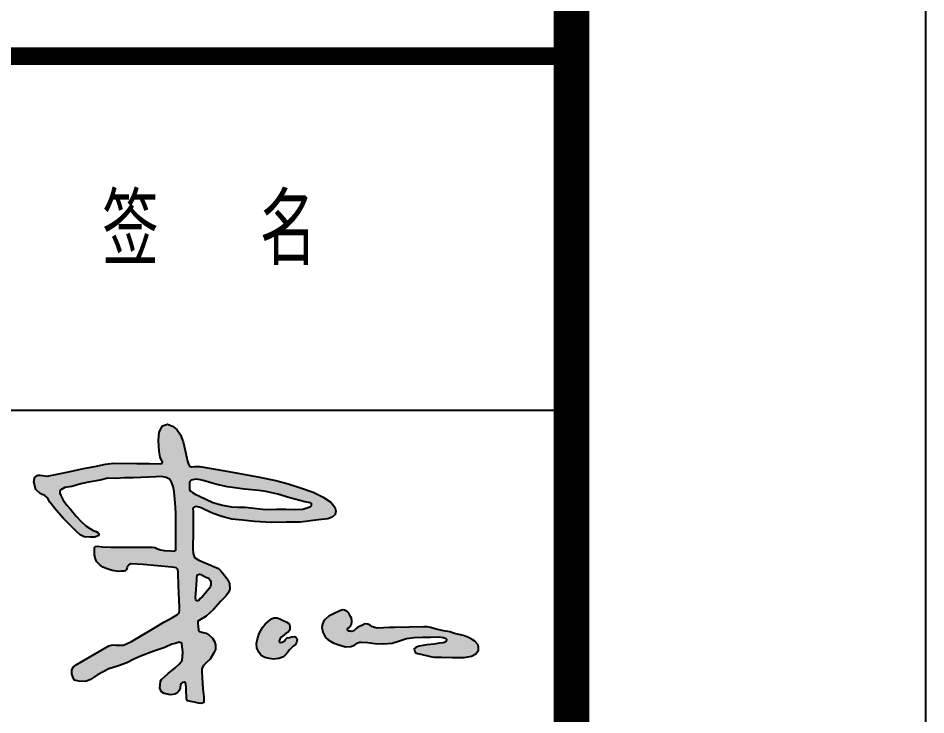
# Model space of a CAD drawing. Extents: x 1728470 to 1835391, y -157368 to 197905.
# Drawn here: x 1800208 to 1802770, y 178308 to 180276 of the extents above; entities that cross this region are included whole.
import ezdxf

# ---------------------------------------------------------------- set-up
doc = ezdxf.new("R2010")
doc.units = 0
doc.header["$LTSCALE"] = 1000
doc.header["$MEASUREMENT"] = 0
doc.layers.get('0').update_dxf_attribs({"linetype": 'CONTINUOUS'})
for name, color, linetype in [('PUB_TEXT', 7, 'CONTINUOUS'), ('PUB_TITLE', 4, 'CONTINUOUS'), ('TEL_TITLE', 7, 'CONTINUOUS')]:
    doc.layers.add(name, color=color, linetype=linetype)
doc.styles.add('TQ', font='txt.shx', dxfattribs={"width": 0.8, "bigfont": 'hztxt.shx'})

msp = doc.modelspace()

# ---------------------------------------------------------------- hatches: boundary and pattern name
h = msp.add_hatch(color=7)
h.paths.add_polyline_path([(1800702.3, 178883.2), (1800701.3, 178889.1), (1800702.2, 178892.6), (1800705.1, 178895.1), (1800711.5, 178896.6), (1800725, 178892.9), (1800735.6, 178887.2), (1800758.5, 178876.8), (1800782.9, 178869), (1800811, 178860.7), (1800841.6, 178858.1), (1800874.9, 178854.5), (1800922.2, 178851.9), (1800964.8, 178852.4), (1801003.8, 178852.9), (1801055.8, 178859.4), (1801082.5, 178861.9), (1801094.4, 178866.8), (1801102.6, 178874.6), (1801104.7, 178883.3), (1801102.2, 178894.8), (1801090.3, 178908.7), (1801069, 178923.1), (1801040.3, 178937.1), (1801005.3, 178949.3), (1800970.2, 178961), (1800935.1, 178969.8), (1800884.8, 178980.9), (1800812.7, 178993.8), (1800721.1, 179009.6), (1800707, 179010.1), (1800697.4, 179008.7), (1800691.9, 179010.4), (1800689.1, 179016.5), (1800686.2, 179025.2), (1800684.2, 179033.4), (1800679.6, 179054.7), (1800673.9, 179079.4), (1800666.1, 179098.7), (1800655.8, 179114.3), (1800643.9, 179123.3), (1800629.1, 179129.1), (1800615.5, 179124.5), (1800605.6, 179106.9), (1800604.4, 179083.5), (1800605.7, 179052.8), (1800609, 179036), (1800615.1, 179021.7), (1800611.8, 179017), (1800577.6, 179018), (1800543.4, 179018.4), (1800477.6, 179019.3), (1800454.5, 179016), (1800424.4, 179010), (1800392.5, 179004.5), (1800354.6, 178995.3), (1800318.6, 178987.9), (1800289.9, 178982.8), (1800270, 178985.6), (1800264, 178985.6), (1800255.3, 178980.5), (1800252.5, 178966.6), (1800258.1, 178944.8), (1800270.1, 178933.2), (1800284, 178927.2), (1800290.9, 178921.7), (1800297.8, 178908.7), (1800314.9, 178886.1), (1800335.7, 178862.6), (1800370.6, 178828), (1800382.7, 178817), (1800394.4, 178811.5), (1800411.2, 178810.1), (1800424.3, 178810.1), (1800435.7, 178814.8), (1800435.4, 178816.3), (1800435.3, 178817.4), (1800434.4, 178820.2), (1800432.6, 178823.4), (1800428.5, 178826.2), (1800419.8, 178829.4), (1800412.3, 178833.9), (1800399.3, 178842.5), (1800385.9, 178854), (1800372.1, 178869.7), (1800355.4, 178889.1), (1800345.3, 178900.7), (1800335.2, 178915.1), (1800328.8, 178927.9), (1800325.9, 178934.8), (1800325.9, 178940.5), (1800328.2, 178943.9), (1800340.1, 178950.1), (1800359.9, 178953.7), (1800384.8, 178961), (1800406.7, 178965.7), (1800439.4, 178971.4), (1800460.7, 178977.1), (1800483.7, 178976), (1800508.6, 178977.6), (1800533.1, 178978.1), (1800575.7, 178979.7), (1800596.5, 178980.7), (1800612.1, 178981.7), (1800626.1, 178978.6), (1800635.4, 178974), (1800641.2, 178965.7), (1800645.3, 178953.7), (1800648.4, 178938.1), (1800651, 178907), (1800653.1, 178879), (1800653.4, 178789.7), (1800653.1, 178773.2), (1800649.3, 178770.3), (1800638.6, 178771.8), (1800620.4, 178772.9), (1800610, 178774.4), (1800598.7, 178778.4), (1800594.1, 178781.3), (1800585.9, 178782.4), (1800542.3, 178782.4), (1800503.8, 178781.8), (1800468.6, 178781.5), (1800446, 178783.2), (1800432.1, 178784.7), (1800426.6, 178784.1), (1800423.7, 178781.2), (1800423.4, 178771.1), (1800423.7, 178759.6), (1800426.6, 178748.6), (1800429.2, 178741.4), (1800437.6, 178732.7), (1800446.6, 178725.5), (1800459, 178720.9), (1800473.5, 178715.7), (1800490.8, 178713.1), (1800499.3, 178713.8), (1800506.6, 178714.4), (1800510.6, 178715.4), (1800513.6, 178718.7), (1800515.7, 178724.5), (1800517.1, 178728.5), (1800519.1, 178731.5), (1800526.4, 178735.3), (1800561.1, 178733.4), (1800641.3, 178725.2), (1800648.5, 178724.6), (1800653.9, 178723.2), (1800658.6, 178719), (1800659.9, 178710.7), (1800660.4, 178672.8), (1800663.3, 178612.8), (1800663, 178603.9), (1800662.2, 178596.1), (1800658.1, 178591.7), (1800643.3, 178583.5), (1800619, 178570.4), (1800583.3, 178548.2), (1800528, 178515.6), (1800515.6, 178510), (1800505.2, 178505.5), (1800495.5, 178505.2), (1800484.9, 178504.9), (1800476.2, 178505.7), (1800470.4, 178505), (1800463.6, 178503), (1800388, 178458.7), (1800372, 178450), (1800363.5, 178443.5), (1800359.4, 178434.5), (1800359.4, 178424.5), (1800363.5, 178412.5), (1800366.6, 178406.6), (1800379.5, 178403.5), (1800394.9, 178403), (1800401.3, 178404), (1800412, 178408.5), (1800431.7, 178421.4), (1800464.1, 178438.2), (1800491.2, 178447.2), (1800514.6, 178455.4), (1800534.8, 178465.7), (1800556.2, 178475.1), (1800591.2, 178488.2), (1800622.4, 178498.9), (1800641.7, 178507.9), (1800650.8, 178510), (1800662.7, 178513.3), (1800669.7, 178511.2), (1800670.9, 178501), (1800673, 178485.3), (1800671.7, 178471.4), (1800670.5, 178462.4), (1800663.9, 178453.7), (1800651.2, 178441), (1800631.4, 178425), (1800612.4, 178408.2), (1800609.9, 178403.6), (1800609, 178392.4), (1800607.6, 178383.5), (1800612.9, 178373.4), (1800620.4, 178368.4), (1800629.6, 178366.6), (1800637.3, 178365.4), (1800644.2, 178366.3), (1800650.1, 178367), (1800656.3, 178369.3), (1800660, 178373.7), (1800662.9, 178376.9), (1800665.2, 178383.5), (1800665.2, 178387.4), (1800665.9, 178391.7), (1800667.3, 178395.6), (1800671.2, 178399), (1800673, 178400.2), (1800676.2, 178401.1), (1800679.9, 178399.2), (1800681, 178394.4), (1800682.4, 178385.3), (1800682.5, 178374.7), (1800682.9, 178360.1), (1800682.9, 178353.6), (1800686.4, 178348.4), (1800695.5, 178345.8), (1800705.6, 178344.5), (1800716.7, 178341.3), (1800725.4, 178340.3), (1800732.1, 178343.4), (1800732.1, 178359.1), (1800728.8, 178381.5), (1800726.6, 178430.1), (1800726.2, 178439.3), (1800731.3, 178447.7), (1800739.4, 178456.1), (1800750.3, 178465.6), (1800759.9, 178483.2), (1800764.6, 178493.4), (1800765.3, 178505.8), (1800762.4, 178515.7), (1800756.2, 178525.2), (1800747.2, 178533.4), (1800738.9, 178538.9), (1800730.2, 178540.6), (1800720.1, 178543.8), (1800717.2, 178547.8), (1800716, 178557.9), (1800715.1, 178566.9), (1800714.7, 178572.9), (1800738.7, 178587.5), (1800759.7, 178606.2), (1800779.8, 178629.4), (1800794.4, 178643.3), (1800801.7, 178653.9), (1800805, 178663.8), (1800804.3, 178679.6), (1800797.7, 178692.4), (1800788.6, 178704.4), (1800779.8, 178714.7), (1800773.2, 178721.6), (1800744.7, 178734.4), (1800718.4, 178745.5), (1800705.6, 178752.9), (1800702.1, 178764), (1800701, 178777.4), (1800702.3, 178828.3)])
h.paths.add_polyline_path([(1800719.4, 178925.6), (1800708, 178932), (1800700.2, 178935.9), (1800694.7, 178939.8), (1800692, 178944.6), (1800691.5, 178951.5), (1800691.3, 178965.2), (1800692.7, 178967), (1800694, 178969), (1800696.6, 178971.1), (1800700.6, 178972.4), (1800704.5, 178973.2), (1800711.2, 178973.5), (1800716.5, 178973.4), (1800723, 178972.4), (1800730, 178970.2), (1800746.6, 178965.1), (1800769.2, 178958.6), (1800798.8, 178952.2), (1800847.1, 178946.1), (1800887.6, 178941.9), (1800907.4, 178938.8), (1800940.6, 178932), (1800974.9, 178921.1), (1801017.4, 178910.3), (1801027.5, 178908.5), (1801032.8, 178906.9), (1801035.5, 178905.2), (1801036.1, 178902.6), (1801036.3, 178900.4), (1801033.2, 178896.5), (1801025.8, 178894.3), (1801011.4, 178889), (1800991.6, 178888.7), (1800963.5, 178889.3), (1800936.7, 178889.3), (1800906.3, 178888.7), (1800848.3, 178895.1), (1800827.8, 178895.1), (1800810.3, 178896.3), (1800784.6, 178901), (1800757.1, 178908)], flags=16)
h.paths.add_polyline_path([(1800716.6, 178705.1), (1800719.8, 178705.6), (1800724.5, 178705.1), (1800738.1, 178697.4), (1800743.6, 178695.1), (1800747.2, 178692.1), (1800750.2, 178688.5), (1800751.6, 178683.9), (1800752.3, 178676.8), (1800750.7, 178671.8), (1800747.7, 178666.6), (1800742.4, 178659.7), (1800735.1, 178650.1), (1800728, 178643), (1800721.6, 178636.6), (1800717.7, 178631.8), (1800715, 178630.2), (1800712, 178630.3), (1800710.5, 178631.2), (1800709.1, 178633.8), (1800709, 178639.3), (1800710.5, 178662.3), (1800711.2, 178675.9), (1800711.8, 178682), (1800712.5, 178686.3), (1800712.5, 178695.5), (1800713, 178701.9), (1800714.1, 178704.2)], flags=16)
h = msp.add_hatch(color=7)
h.paths.add_polyline_path([(1800984, 178502), (1800991.2, 178507.4), (1800993.8, 178513.1), (1800995.3, 178520), (1800994.8, 178524.4), (1800991.7, 178528), (1800987.6, 178529.8), (1800980.7, 178529), (1800973.5, 178527.2), (1800967, 178526.2), (1800962.7, 178521.5), (1800958.6, 178516.1), (1800953.2, 178513.3), (1800948.5, 178512.3), (1800945.4, 178513.8), (1800944.4, 178517.7), (1800946.5, 178522.3), (1800950.3, 178527.4), (1800963.2, 178538.1), (1800970.1, 178541.9), (1800974.6, 178548.5), (1800974.4, 178557), (1800973.4, 178562.5), (1800971.5, 178566.2), (1800964.4, 178571.2), (1800956.1, 178575.3), (1800946.5, 178579.4), (1800938.6, 178582.6), (1800929.5, 178582.6), (1800923.5, 178579.9), (1800918.2, 178575.8), (1800912.8, 178570.9), (1800905.1, 178564.5), (1800897.9, 178555.2), (1800888.4, 178538.3), (1800883.5, 178523), (1800880.4, 178509.7), (1800881.9, 178496.6), (1800888.1, 178484.2), (1800894.3, 178476.5), (1800903.8, 178470.4), (1800917.2, 178467.5), (1800928.7, 178466), (1800943.9, 178467.8), (1800956.8, 178472.2), (1800965.2, 178480.4), (1800973.7, 178491.9)])
h.paths.add_polyline_path([(1801464.9, 178532.9), (1801451.7, 178535.5), (1801439.7, 178538.4), (1801426.2, 178542.8), (1801408.6, 178545.3), (1801388.1, 178550.5), (1801372.1, 178555.2), (1801362.2, 178556.7), (1801352.7, 178556.7), (1801270.3, 178554.7), (1801255.7, 178554.7), (1801239.2, 178553.7), (1801221.7, 178553.4), (1801211.2, 178555.7), (1801206.1, 178557.8), (1801201.7, 178561.7), (1801195, 178564.7), (1801185, 178565), (1801180.3, 178561.4), (1801173.6, 178558.6), (1801166.4, 178555.7), (1801160.8, 178550.9), (1801155, 178545.8), (1801149.4, 178544), (1801145.2, 178544.5), (1801140.2, 178544.4), (1801137.7, 178547.7), (1801137.4, 178551.2), (1801139.5, 178554), (1801143, 178556.2), (1801145.6, 178558.5), (1801149.2, 178564.6), (1801149.7, 178570.7), (1801149.3, 178575.2), (1801148.5, 178581.9), (1801146.4, 178586.4), (1801143.2, 178591.6), (1801141, 178595.9), (1801136.9, 178599.9), (1801133.2, 178602.3), (1801129.1, 178603.8), (1801123.3, 178604.7), (1801120.9, 178603.9), (1801118.6, 178602.7), (1801115.9, 178601.8), (1801098.3, 178593.8), (1801085.2, 178587.2), (1801075.7, 178578.4), (1801070.2, 178572.2), (1801066.9, 178564.6), (1801065.4, 178555.4), (1801068, 178541.9), (1801075.3, 178527), (1801083.3, 178520.4), (1801096.9, 178511.6), (1801112.9, 178505.8), (1801131.9, 178500.7), (1801147.3, 178501.4), (1801157.5, 178505.4), (1801164.5, 178510.5), (1801171.1, 178513.8), (1801176.9, 178513.8), (1801194.8, 178513.1), (1801214.3, 178509.5), (1801238.6, 178509), (1801263.9, 178510.8), (1801284.4, 178517.2), (1801303.7, 178523.6), (1801325.3, 178526.5), (1801348.1, 178527.7), (1801371.5, 178528.2), (1801396, 178528.7), (1801407.3, 178527.2), (1801414.5, 178524.9), (1801417.4, 178522), (1801416, 178515.1), (1801408.7, 178512.1), (1801396.9, 178510.7), (1801381, 178508.4), (1801362.1, 178506.2), (1801340, 178502.7), (1801334, 178500.6), (1801330.3, 178498.6), (1801325.8, 178494.8), (1801326.2, 178490.7), (1801327.6, 178487.7), (1801330.8, 178484), (1801334.9, 178481.3), (1801340.8, 178480.7), (1801375.8, 178472.1), (1801383, 178471.2), (1801402.4, 178471.6), (1801433.5, 178470.5), (1801466.4, 178470.5), (1801487.2, 178474.2), (1801499.6, 178481.1), (1801506.9, 178491), (1801507.7, 178499.7), (1801505.8, 178507.4), (1801497.1, 178516.5), (1801489.4, 178520.9), (1801479.1, 178526.7)])

# ---------------------------------------------------------------- linework, layer by layer
for points in [[(1800435.7, 178814.8), (1800424.3, 178810.1), (1800411.2, 178810.1), (1800394.4, 178811.5), (1800382.7, 178817), (1800370.6, 178828), (1800335.7, 178862.6), (1800314.9, 178886.1), (1800297.8, 178908.7), (1800290.9, 178921.7), (1800284, 178927.2), (1800270.1, 178933.2), (1800258.1, 178944.8), (1800252.5, 178966.6), (1800255.3, 178980.5), (1800264, 178985.6), (1800270, 178985.6), (1800289.9, 178982.8), (1800318.6, 178987.9), (1800354.6, 178995.3), (1800392.5, 179004.5), (1800424.4, 179010), (1800454.5, 179016), (1800477.6, 179019.3), (1800543.4, 179018.4), (1800577.6, 179018), (1800611.8, 179017), (1800615.1, 179021.7), (1800609, 179036), (1800605.7, 179052.8), (1800604.4, 179083.5), (1800605.6, 179106.9), (1800615.5, 179124.5), (1800629.1, 179129.1), (1800643.9, 179123.3), (1800655.8, 179114.3), (1800666.1, 179098.7), (1800673.9, 179079.4), (1800679.6, 179054.7), (1800684.2, 179033.4), (1800686.2, 179025.2), (1800689.1, 179016.5), (1800691.9, 179010.4), (1800697.4, 179008.7), (1800707, 179010.1), (1800721.1, 179009.6), (1800812.7, 178993.8), (1800884.8, 178980.9), (1800935.1, 178969.8), (1800970.2, 178961), (1801005.3, 178949.3), (1801040.3, 178937.1), (1801069, 178923.1), (1801090.3, 178908.7), (1801102.2, 178894.8), (1801104.7, 178883.3), (1801102.6, 178874.6), (1801094.4, 178866.8), (1801082.5, 178861.9), (1801055.8, 178859.4), (1801003.8, 178852.9), (1800964.8, 178852.4), (1800922.2, 178851.9), (1800874.9, 178854.5), (1800841.6, 178858.1), (1800811, 178860.7), (1800782.9, 178869), (1800758.5, 178876.8), (1800735.6, 178887.2), (1800725, 178892.9), (1800711.5, 178896.6), (1800705.1, 178895.1), (1800702.2, 178892.6), (1800701.3, 178889.1), (1800702.3, 178883.2), (1800702.3, 178828.3), (1800701, 178777.4), (1800702.1, 178764), (1800705.6, 178752.9), (1800718.4, 178745.5), (1800744.7, 178734.4), (1800773.2, 178721.6), (1800779.8, 178714.7), (1800788.6, 178704.4), (1800797.7, 178692.4), (1800804.3, 178679.6), (1800805, 178663.8), (1800801.7, 178653.9), (1800794.4, 178643.3), (1800779.8, 178629.4), (1800759.7, 178606.2), (1800738.7, 178587.5), (1800714.7, 178572.9), (1800715.1, 178566.9), (1800716, 178557.9), (1800717.2, 178547.8), (1800720.1, 178543.8), (1800730.2, 178540.6), (1800738.9, 178538.9), (1800747.2, 178533.4), (1800756.2, 178525.2), (1800762.4, 178515.7), (1800765.3, 178505.8), (1800764.6, 178493.4), (1800759.9, 178483.2), (1800750.3, 178465.6), (1800739.4, 178456.1), (1800731.3, 178447.7), (1800726.2, 178439.3), (1800726.6, 178430.1), (1800728.8, 178381.5), (1800732.1, 178359.1), (1800732.1, 178343.4), (1800725.4, 178340.3), (1800716.7, 178341.3), (1800705.6, 178344.5), (1800695.5, 178345.8), (1800686.4, 178348.4), (1800682.9, 178353.6), (1800682.9, 178360.1), (1800682.5, 178374.7), (1800682.4, 178385.3), (1800681, 178394.4), (1800679.9, 178399.2), (1800676.2, 178401.1), (1800673, 178400.2), (1800671.2, 178399), (1800667.3, 178395.6), (1800665.9, 178391.7), (1800665.2, 178387.4), (1800665.2, 178383.5), (1800662.9, 178376.9), (1800660, 178373.7), (1800656.3, 178369.3), (1800650.1, 178367), (1800644.2, 178366.3), (1800637.3, 178365.4), (1800629.6, 178366.6), (1800620.4, 178368.4), (1800612.9, 178373.4), (1800607.6, 178383.5), (1800609, 178392.4), (1800609.9, 178403.6), (1800612.4, 178408.2), (1800631.4, 178425), (1800651.2, 178441), (1800663.9, 178453.7), (1800670.5, 178462.4), (1800671.7, 178471.4), (1800673, 178485.3), (1800670.9, 178501), (1800669.7, 178511.2), (1800662.7, 178513.3), (1800650.8, 178510), (1800641.7, 178507.9), (1800622.4, 178498.9), (1800591.2, 178488.2), (1800556.2, 178475.1), (1800534.8, 178465.7), (1800514.6, 178455.4), (1800491.2, 178447.2), (1800464.1, 178438.2), (1800431.7, 178421.4), (1800412, 178408.5), (1800401.3, 178404), (1800394.9, 178403), (1800379.5, 178403.5), (1800366.6, 178406.6), (1800363.5, 178412.5), (1800359.4, 178424.5), (1800359.4, 178434.5), (1800363.5, 178443.5), (1800372, 178450), (1800388, 178458.7), (1800463.6, 178503), (1800470.4, 178505), (1800476.2, 178505.7), (1800484.9, 178504.9), (1800495.5, 178505.2), (1800505.2, 178505.5), (1800515.6, 178510), (1800528, 178515.6), (1800583.3, 178548.2), (1800619, 178570.4), (1800643.3, 178583.5), (1800658.1, 178591.7), (1800662.2, 178596.1), (1800663, 178603.9), (1800663.3, 178612.8), (1800660.4, 178672.8), (1800659.9, 178710.7), (1800658.6, 178719), (1800653.9, 178723.2), (1800648.5, 178724.6), (1800641.3, 178725.2), (1800561.1, 178733.4), (1800526.4, 178735.3), (1800519.1, 178731.5), (1800517.1, 178728.5), (1800515.7, 178724.5), (1800513.6, 178718.7), (1800510.6, 178715.4), (1800506.6, 178714.4), (1800499.3, 178713.8), (1800490.8, 178713.1), (1800473.5, 178715.7), (1800459, 178720.9), (1800446.6, 178725.5), (1800437.6, 178732.7), (1800429.2, 178741.4), (1800426.6, 178748.6), (1800423.7, 178759.6), (1800423.4, 178771.1), (1800423.7, 178781.2), (1800426.6, 178784.1), (1800432.1, 178784.7), (1800446, 178783.2), (1800468.6, 178781.5), (1800503.8, 178781.8), (1800542.3, 178782.4), (1800585.9, 178782.4), (1800594.1, 178781.3), (1800598.7, 178778.4), (1800610, 178774.4), (1800620.4, 178772.9), (1800638.6, 178771.8), (1800649.3, 178770.3), (1800653.1, 178773.2), (1800653.4, 178789.7), (1800653.1, 178879), (1800651, 178907), (1800648.4, 178938.1), (1800645.3, 178953.7), (1800641.2, 178965.7), (1800635.4, 178974), (1800626.1, 178978.6), (1800612.1, 178981.7), (1800596.5, 178980.7), (1800575.7, 178979.7), (1800533.1, 178978.1), (1800508.6, 178977.6), (1800483.7, 178976), (1800460.7, 178977.1), (1800439.4, 178971.4), (1800406.7, 178965.7), (1800384.8, 178961), (1800359.9, 178953.7), (1800340.1, 178950.1), (1800328.2, 178943.9), (1800325.9, 178940.5), (1800325.9, 178934.8), (1800328.8, 178927.9), (1800335.2, 178915.1), (1800345.3, 178900.7), (1800355.4, 178889.1), (1800372.1, 178869.7), (1800385.9, 178854), (1800399.3, 178842.5), (1800412.3, 178833.9), (1800419.8, 178829.4), (1800428.5, 178826.2), (1800432.6, 178823.4), (1800434.4, 178820.2), (1800435.3, 178817.4), (1800435.4, 178816.3)], [(1800691.3, 178965.2), (1800691.5, 178951.5), (1800692, 178944.6), (1800694.7, 178939.8), (1800700.2, 178935.9), (1800708, 178932), (1800719.4, 178925.6), (1800757.1, 178908), (1800784.6, 178901), (1800810.3, 178896.3), (1800827.8, 178895.1), (1800848.3, 178895.1), (1800906.3, 178888.7), (1800936.7, 178889.3), (1800963.5, 178889.3), (1800991.6, 178888.7), (1801011.4, 178889), (1801025.8, 178894.3), (1801033.2, 178896.5), (1801036.3, 178900.4), (1801036.1, 178902.6), (1801035.5, 178905.2), (1801032.8, 178906.9), (1801027.5, 178908.5), (1801017.4, 178910.3), (1800974.9, 178921.1), (1800940.6, 178932), (1800907.4, 178938.8), (1800887.6, 178941.9), (1800847.1, 178946.1), (1800798.8, 178952.2), (1800769.2, 178958.6), (1800746.6, 178965.1), (1800730, 178970.2), (1800723, 178972.4), (1800716.5, 178973.4), (1800711.2, 178973.5), (1800704.5, 178973.2), (1800700.6, 178972.4), (1800696.6, 178971.1), (1800694, 178969), (1800692.7, 178967)], [(1800712.5, 178686.3), (1800712.5, 178695.5), (1800713, 178701.9), (1800714.1, 178704.2), (1800716.6, 178705.1), (1800719.8, 178705.6), (1800724.5, 178705.1), (1800738.1, 178697.4), (1800743.6, 178695.1), (1800747.2, 178692.1), (1800750.2, 178688.5), (1800751.6, 178683.9), (1800752.3, 178676.8), (1800750.7, 178671.8), (1800747.7, 178666.6), (1800742.4, 178659.7), (1800735.1, 178650.1), (1800728, 178643), (1800721.6, 178636.6), (1800717.7, 178631.8), (1800715, 178630.2), (1800712, 178630.3), (1800710.5, 178631.2), (1800709.1, 178633.8), (1800709, 178639.3), (1800710.5, 178662.3), (1800711.2, 178675.9), (1800711.8, 178682)], [(1801115.9, 178601.8), (1801098.3, 178593.8), (1801085.2, 178587.2), (1801075.7, 178578.4), (1801070.2, 178572.2), (1801066.9, 178564.6), (1801065.4, 178555.4), (1801068, 178541.9), (1801075.3, 178527), (1801083.3, 178520.4), (1801096.9, 178511.6), (1801112.9, 178505.8), (1801131.9, 178500.7), (1801147.3, 178501.4), (1801157.5, 178505.4), (1801164.5, 178510.5), (1801171.1, 178513.8), (1801176.9, 178513.8), (1801194.8, 178513.1), (1801214.3, 178509.5), (1801238.6, 178509), (1801263.9, 178510.8), (1801284.4, 178517.2), (1801303.7, 178523.6), (1801325.3, 178526.5), (1801348.1, 178527.7), (1801371.5, 178528.2), (1801396, 178528.7), (1801407.3, 178527.2), (1801414.5, 178524.9), (1801417.4, 178522), (1801416, 178515.1), (1801408.7, 178512.1), (1801396.9, 178510.7), (1801381, 178508.4), (1801362.1, 178506.2), (1801340, 178502.7), (1801334, 178500.6), (1801330.3, 178498.6), (1801325.8, 178494.8), (1801326.2, 178490.7), (1801327.6, 178487.7), (1801330.8, 178484), (1801334.9, 178481.3), (1801340.8, 178480.7), (1801375.8, 178472.1), (1801383, 178471.2), (1801402.4, 178471.6), (1801433.5, 178470.5), (1801466.4, 178470.5), (1801487.2, 178474.2), (1801499.6, 178481.1), (1801506.9, 178491), (1801507.7, 178499.7), (1801505.8, 178507.4), (1801497.1, 178516.5), (1801489.4, 178520.9), (1801479.1, 178526.7), (1801464.9, 178532.9), (1801451.7, 178535.5), (1801439.7, 178538.4), (1801426.2, 178542.8), (1801408.6, 178545.3), (1801388.1, 178550.5), (1801372.1, 178555.2), (1801362.2, 178556.7), (1801352.7, 178556.7), (1801270.3, 178554.7), (1801255.7, 178554.7), (1801239.2, 178553.7), (1801221.7, 178553.4), (1801211.2, 178555.7), (1801206.1, 178557.8), (1801201.7, 178561.7), (1801195, 178564.7), (1801185, 178565), (1801180.3, 178561.4), (1801173.6, 178558.6), (1801166.4, 178555.7), (1801160.8, 178550.9), (1801155, 178545.8), (1801149.4, 178544), (1801145.2, 178544.5), (1801140.2, 178544.4), (1801137.7, 178547.7), (1801137.4, 178551.2), (1801139.5, 178554), (1801143, 178556.2), (1801145.6, 178558.5), (1801149.2, 178564.6), (1801149.7, 178570.7), (1801149.3, 178575.2), (1801148.5, 178581.9), (1801146.4, 178586.4), (1801143.2, 178591.6), (1801141, 178595.9), (1801136.9, 178599.9), (1801133.2, 178602.3), (1801129.1, 178603.8), (1801123.3, 178604.7), (1801120.9, 178603.9), (1801118.6, 178602.7)], [(1800923.5, 178579.9), (1800929.5, 178582.6), (1800938.6, 178582.6), (1800946.5, 178579.4), (1800956.1, 178575.3), (1800964.4, 178571.2), (1800971.5, 178566.2), (1800973.4, 178562.5), (1800974.4, 178557), (1800974.6, 178548.5), (1800970.1, 178541.9), (1800963.2, 178538.1), (1800950.3, 178527.4), (1800946.5, 178522.3), (1800944.4, 178517.7), (1800945.4, 178513.8), (1800948.5, 178512.3), (1800953.2, 178513.3), (1800958.6, 178516.1), (1800962.7, 178521.5), (1800967, 178526.2), (1800973.5, 178527.2), (1800980.7, 178529), (1800987.6, 178529.8), (1800991.7, 178528), (1800994.8, 178524.4), (1800995.3, 178520), (1800993.8, 178513.1), (1800991.2, 178507.4), (1800984, 178502), (1800973.7, 178491.9), (1800965.2, 178480.4), (1800956.8, 178472.2), (1800943.9, 178467.8), (1800928.7, 178466), (1800917.2, 178467.5), (1800903.8, 178470.4), (1800894.3, 178476.5), (1800888.1, 178484.2), (1800881.9, 178496.6), (1800880.4, 178509.7), (1800883.5, 178523), (1800888.4, 178538.3), (1800897.9, 178555.2), (1800905.1, 178564.5), (1800912.8, 178570.9), (1800918.2, 178575.8)]]:
    msp.add_lwpolyline(points, close=True)
at = {"layer": 'PUB_TITLE', "color": 4}
msp.add_line((1796269.8, 179168.8), (1801769.8, 179168.8), dxfattribs=at)
at = {"layer": 'PUB_TITLE', "color": 4, "const_width": 50}
msp.add_lwpolyline([(1796269.8, 180168.8), (1801769.8, 180168.8)], dxfattribs=at)
at = {"layer": 'TEL_TITLE', "color": 4}
msp.add_lwpolyline([(1728469.8, 155904.7), (1802769.8, 155904.7), (1802769.8, 197904.7), (1728469.8, 197904.7)], close=True, dxfattribs=at)
at = {"layer": 'TEL_TITLE', "color": 4, "const_width": 100}
msp.add_lwpolyline([(1730969.8, 156904.7), (1801769.8, 156904.7), (1801769.8, 196904.7), (1730969.8, 196904.7)], close=True, dxfattribs=at)

# ---------------------------------------------------------------- texts
at = {"layer": 'PUB_TEXT', "color": 2, "insert": (1800444.8, 179778.5), "char_height": 200, "width": 1679.83, "attachment_point": 1, "style": 'TQ'}
msp.add_mtext('签  名', dxfattribs=at)

doc.saveas('drawing.dxf')
